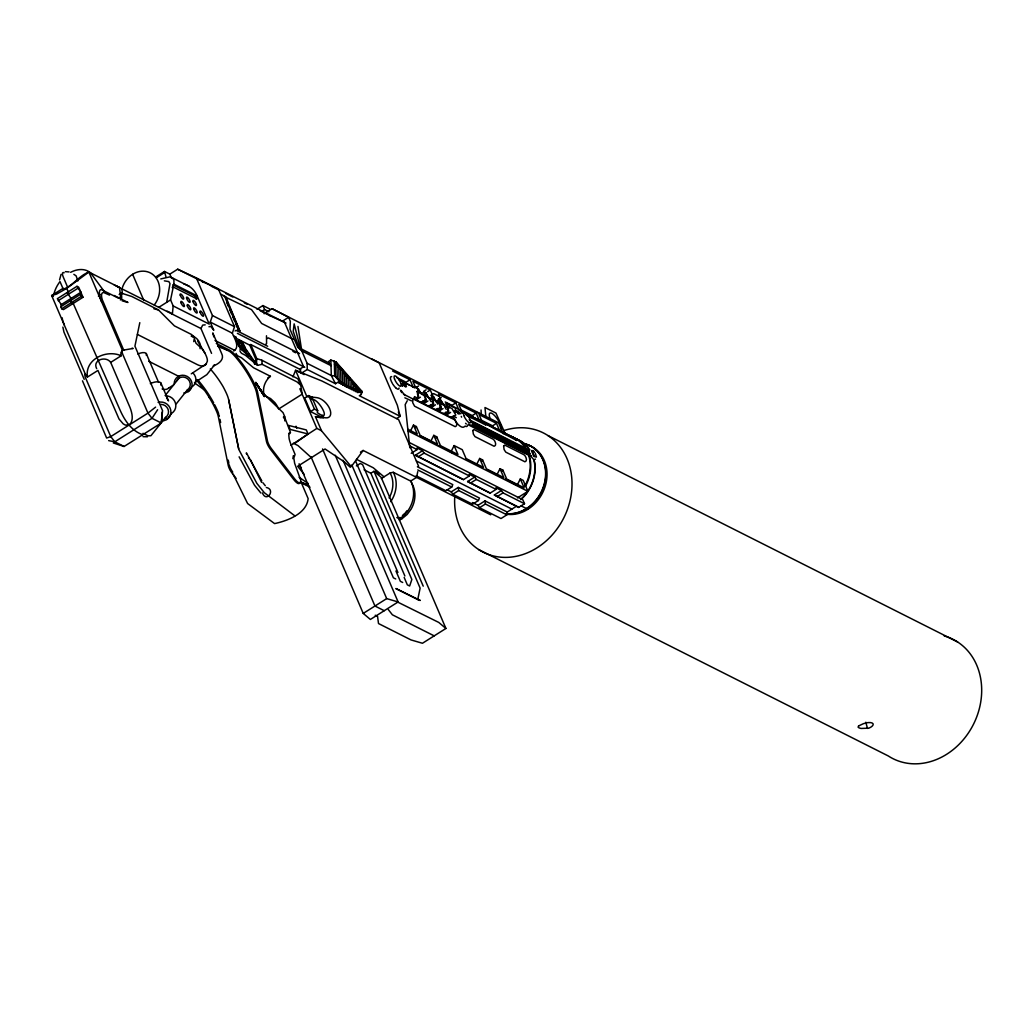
<?xml version="1.0" encoding="UTF-8"?>
<svg xmlns="http://www.w3.org/2000/svg" width="1033" height="1033" viewBox="0 0 1033 1033"><rect width="100%" height="100%" fill="white"/><g stroke="black" fill="none" stroke-linecap="round" stroke-linejoin="round"><path stroke-width="1.5" d="M425.622 399.823L421.348 402.521L416.118 399.887L418.585 396.491L417.384 391.249L417.539 394.606M433.176 403.619L428.889 406.318L423.659 403.683L426.125 400.288L424.925 395.045L425.415 399.939L425.777 399.035M440.717 407.428L436.442 410.127L431.213 407.493L433.679 404.097L432.478 398.854L435.164 400.765M448.27 411.224L443.983 413.936L438.767 411.302L441.233 407.893L440.432 404.213L441.904 403.283M451.783 408.255L455.824 415.034L451.537 417.732L446.308 415.098L448.774 411.702L447.573 406.46L448.064 411.341L448.425 410.45M62.871 327.087L63.956 332.097L84.202 379.331M200.673 346.778C200.195 341.846 196.528 336.487 191.182 336.087L193.287 337.145M402.599 385.864L402.341 384.96M459.13 413.794L457.748 411.844L458.678 413.768M536.463 457.115L535.391 453.526M59.552 279.904L61.063 274.391M172.873 284.785L193.842 295.348L194.824 294.728A2.44 0.749 57.8 0 1 196.851 297.336A2.44 0.749 57.8 0 1 196.554 298.757L173.26 287.019L172.279 287.639L173.854 284.165L173.97 280.485L172.576 277.993L169.774 276.87L160.774 278.936M256.429 363.668L255.448 364.287L255.81 359.264L256.791 358.645L256.429 363.668L244.459 350.846L240.973 349.089A12.176 3.77 57.8 0 1 235.795 337.003L234.814 337.623L249.766 345.151L250.748 344.531L256.791 358.645L261.84 360.22L297.878 378.788L300.706 385.206L302.178 394.154L278.665 408.978A9.736 3.009 57.8 0 0 274.868 402.599L270.569 398.583L263.518 395.019M292.843 458.665L293.372 455.618M261.84 360.22L262.162 364.339L297.013 381.9L300.706 385.206M162.258 412.077L161.303 423.001L124.089 446.476L113.294 442.976M173.26 287.019L170.574 299.893L173.17 305.936L172.369 314.122A25.618 21.667 -63.3 0 0 167.049 311.178M472.404 502.554L477.943 505.344L479.519 507.719L501.005 518.54L506.88 514.834L507.229 512.058L516.552 506.17L518.631 507.423L524.506 503.717L522.775 499.688L408.758 442.227M193.752 341.626L194.269 338.54L195.973 343.188L199.369 346.365M467.717 425.067L467.587 425.557A7.218 2.802 68.6 0 1 465.07 426.022M131.772 348.366L133.167 348.431L122.41 350.316A7.308 2.26 57.8 0 0 122.914 354.681L147.951 413.123L152.006 418.313L161.303 423.001L162.555 410.643L134.923 346.158L139.804 322.658M396.84 517.494L399.513 518.85L399.81 517.417L402.134 518.592L407.17 514.434L411.16 509.062A24.443 20.673 -63.3 0 0 413.549 487.008L410.669 480.435M76.959 286.322L78.689 287.2L83.014 297.272L63.426 309.629L61.683 308.751L60.818 306.736L61.27 304.593L80.858 292.236L76.959 286.322L57.37 298.679L61.27 304.593M83.014 297.272L81.271 296.394L80.406 294.379L80.858 292.236M165.913 276.715L164.492 271.459L169.825 274.145L171.62 278.316M166.726 302.075L169.993 283.636L168.857 281.596L164.35 280.847M417.758 471.642L416.57 477.362L410.695 481.081A26.884 22.739 -63.3 0 1 399.513 518.85M417.745 599.553L395.871 588.539L420.237 600.457L417.745 599.553L420.121 588.113L370.886 473.243L364.12 469.834M211.558 353.376L200.97 328.533L202.7 325.085L205.205 324.853M246.409 453.849L246.383 452.828L261.827 480.939M396.659 418.546L400.184 416.325L359.303 395.729L361.253 394.49L361.757 391.081L336.164 362.066L330.87 360.039L328.907 361.279L328.959 362.88L331.025 365.656L301.791 350.923L297.672 347.127L290.015 329.269L290.338 321.302L288.62 317.273L272.079 308.699L264.099 313.735M208.976 326.751L210.68 326.351L213.792 330.276L210.267 322.064L212.462 315.556L196.322 277.903L177.663 269.2L169.825 274.145M233.755 351.013C240.444 347.062 234.104 337.946 232.335 333.181L234.517 326.673L218.389 289.02L201.164 280.989L204.043 282.5M361.757 391.081L361.253 394.49M101.57 301.688L100.201 297.969A20.789 6.43 57.8 0 1 100.343 289.847L101.273 289.563L118.498 298.188A14.32 4.429 57.8 0 0 120.409 294.831L119.492 287.484L88.864 272.053C78.934 275.695 73.098 285.676 63.271 289.227L63.504 288.633M431.097 440.665L433.795 435.345L437.618 444.255L420.199 435.474L416.376 426.564L413.471 425.105L410.772 430.425M415.937 427.675L416.376 426.564M436.262 437.915L436.701 436.804L433.795 435.345M476.975 463.778L479.674 458.458L483.496 467.368L466.077 458.587L462.255 449.678L454.12 445.585L451.421 450.904L452.467 453.332M482.127 461.028L482.579 459.917L479.674 458.458M517.623 484.257L520.322 478.938L524.144 487.847L506.725 479.067L502.903 470.157L499.998 468.698L497.299 474.018M502.451 471.268L502.903 470.157M292.946 376.851L295.593 370.292L321.973 381.022L398.622 419.643L418.636 466.335M417.874 396.13L418.236 395.226M433.331 402.831L432.969 403.735L432.31 400.688M464.566 426.642C461.635 429.586 455.101 422.006 454.546 418.662L451.253 416.996L451.537 417.732M416.131 475.774L445.856 490.752L451.731 487.047L452.79 484.632L417.397 466.8M451.227 491.876L452.803 494.252L472.546 504.207L478.421 500.501L479.493 498.087L458.316 487.408L451.227 491.876L447.095 489.797M528.315 449.91L529.839 449.833L527.773 447.173A36.529 30.887 -63.3 0 0 514.357 438.418M411.508 400.869L404.859 397.795M407.26 400.752L405.181 404.626L409.817 447.78M535.481 459.104L533.816 459.698L530.936 456.354L469.137 425.222M157.61 409.739L152.006 418.313L114.792 441.801L108.646 440.626M412.851 399.151L412.696 402.638L414.595 406.201L455.243 426.681C458.2 426.048 456.25 420.805 454.275 419.618L413.626 399.138M490.688 514.808L363.151 450.453L351.272 466.645L321.495 430.748L315.452 416.648L325.576 417.823A12.176 6.624 48.5 0 0 329.682 408.719A12.176 6.624 48.5 0 0 316.937 397.666L306.814 396.491L295.593 370.292L304.141 374.605M178.347 376.167L179.071 378.052L165.203 395.484M160.774 404.381A7.308 6.908 38.5 0 1 165.461 417.461L150.921 435.732L147.926 435.797L142.993 433.305M176.333 403.774L187.231 390.074A7.308 6.908 38.5 0 0 187.774 378.93A7.308 6.908 38.5 0 0 176.682 380.712M191.118 387.969L188.251 391.584L187.231 390.074M206.277 363.9L191.26 373.83M481.055 409.985L481.249 414.814M122.41 350.316L120.874 352.653L121.184 355.765L110.673 362.402C106.025 355.546 92.092 359.91 96.689 368.678M236.028 353.415A2.44 0.749 57.8 0 0 238.055 356.023L241.541 357.78L253.576 367.787L270.414 376.27C264.926 380.841 262.02 388.615 264.28 395.536M291.022 445.223L316.86 428.411L321.495 430.748M155.596 407.131L147.951 413.123L110.751 436.597L106.631 438.031L82.472 380.828M295.528 442.873L308.041 433.976L306.31 429.935L288.465 425.389L290.183 429.418L308.041 433.976M233.174 474.199L247.623 503.536L274.584 523.602C287.51 520.839 306.62 513.724 308.144 498.616L301.313 482.682M173.583 384.986L169.102 387.801M63.103 288.297L51.65 295.528L84.848 372.99M58.235 300.693L77.811 288.336M60.818 306.736L80.406 294.379M61.683 308.751L81.271 296.394M119.169 294.457L121.274 293.127L131.785 296.484L158.488 309.952L174.422 325.873L191.26 334.356L194.398 336.9M164.492 271.459L156.667 276.405L156.396 277.709L164.221 272.764M158.733 307.369L170.574 299.893M124.089 446.476L114.792 441.801L110.751 436.597L85.7 378.155A7.308 2.26 57.8 0 1 85.197 373.791L87.431 377.058L97.941 370.434L119.04 419.024L123.211 423.866L125.419 425.105L129.357 424.86C134.032 420.47 132.069 413.006 130.106 407.738L110.673 362.402M225.865 297.297L251.548 309.68L261.659 323.471L293.333 339.431M257.049 309.254L262.924 305.548L269.897 309.061M262.046 311.23L264.655 309.577L268.903 311.721M235.111 330.96L236.092 330.34L267.676 346.262M269.987 315.724L282.254 321.289L288.62 317.273M239.992 349.709L240.973 349.089M243.478 351.465L244.459 350.846M194.475 382.752L206.845 374.63L214.49 365.011L213.276 365.914C218.454 364.12 224.871 359.51 221.604 353.467L212.798 332.923L213.805 336.9M265.597 344.338L266.579 343.731L266.488 335.777M251.807 359.781L255.448 363.706L252.775 360.026M254.221 363.668L255.203 363.048M267.805 377.923L270.414 376.27M338.734 381.9L340.412 381.758L339.405 381.254L335.493 383.734L307.266 369.517L301.391 373.223L299.673 369.194L303.586 366.715L284.579 322.386L282.254 321.289M334.46 364.223L336.422 362.983L361.795 392.54M312.056 399.487C318.332 397.963 332.51 423.168 318.074 413.148A6.095 2.647 -23.2 0 1 317.712 410.734L311.901 397.201L308.673 395.574L304.748 398.041L310.559 411.573L321.573 417.138L322.296 415.395M284.85 420.922L284.359 416.48L283.378 417.1L284.256 418.262M338.036 367.128L340.58 367.709L340.98 382.055L339.018 383.282L342.801 382.972L342.44 369.827L339.896 369.233M342.801 382.972L340.851 384.211L344.635 383.889L344.312 371.932M342.646 383.94L342.672 385.128L344.635 383.889M343.615 373.455L346.171 374.036L346.455 384.818L344.506 386.045L348.289 385.735L348.031 376.154L345.474 375.56M346.3 385.787L346.326 386.975L348.289 385.735M310.559 411.573L314.471 409.107L317.712 410.734M347.346 377.678L349.89 378.259L350.122 386.652L348.16 387.891L351.943 387.582L351.749 380.364L349.206 379.782M351.943 387.582L349.98 388.808L353.777 388.498L353.609 382.468M353.777 388.498L351.814 389.738L355.597 389.415L355.468 384.586L352.924 384.005M355.597 389.415L353.648 390.655L357.431 390.345L357.328 386.691L354.784 386.11M357.431 390.345L355.468 391.572L359.252 391.262L359.187 388.795L356.643 388.214M359.252 391.262L357.302 392.501L361.085 392.178M321.573 417.138L323.536 415.899M402.173 384.689L401.463 383.94L402.431 383.32L405.504 384.896L406.486 386.704L401.811 383.579L402.095 384.883M413.252 387.401L409.985 379.77L406.059 382.236L396.685 377.51M402.315 385.955L403.296 385.335M401.463 383.94L404.355 385.399L405.336 384.78M415.976 387.62L418.559 385.98M417.784 392.798L419.256 391.869M423.53 391.417L426.113 389.79M421.128 393.689L422.6 392.76M427.688 391.649L430.296 390.009L432.491 395.097M423.453 394.864L424.925 393.935M416.118 399.887L420.392 397.189M424.279 396.065L423.904 391.765M425.338 396.595L426.81 395.678M427.61 396.956L424.925 395.045M431.071 395.226L433.653 393.599L438.883 396.233M432.478 397.744L431.006 398.661L428.682 397.498L425.867 392.785L423.995 391.894M423.659 403.683L427.946 400.985M432.892 400.404L434.351 399.474M438.625 399.022L441.207 397.395M437.695 400.365L436.236 401.295L438.547 402.47L440.019 401.54M360.452 452.144L363.151 450.453M431.213 407.493L435.5 404.794M440.019 402.65L440.51 407.544L439.529 402.96L442.718 404.562M439.864 403.361L438.392 399.1L439.012 399.371L439.864 403.361L436.688 401.76M443.777 405.104L445.249 404.174M446.101 406.266L447.573 405.349M438.767 411.302L443.041 408.59M446.915 407.48L446.837 404.51M458.587 409.249L455.85 402.883L451.938 405.349L445.236 401.979M356.372 465.922L360.285 463.455L362.609 464.63L411.844 579.5L409.649 585.995L407.338 584.833L404.161 577.434M447.986 408.009L449.458 407.079M446.308 415.098L450.595 412.399M455.566 410.088L454.585 410.708L457.49 412.167L458.471 411.547L459.569 413.574L456.263 411.999L455.282 410.178L458.471 411.547M456.431 412.102L455.101 412.438M370.886 473.243L373.985 471.293L381.138 477.323L445.92 628.464L422.458 643.262L411.031 639.931L378.504 623.545L377.561 616.391L375.237 615.229M411.224 453.306L417.1 449.587L416.958 447.935L422.484 450.724L424.059 453.1L469.356 475.929L463.481 479.635L415.395 455.204L422.484 450.724M460.201 409.52L472.262 415.589L476.174 413.123L479.454 420.767M381.319 478.524L390.151 472.946L393.276 472.301L410.695 481.081M418.184 456.806L424.059 453.1M480.526 419.76L492.586 425.828L496.499 423.362L499.778 431.006M467.639 481.52L474.728 477.052L476.316 479.428L496.06 489.384L490.171 493.09L467.639 481.52L490.171 493.09M452.803 494.252L458.678 490.546L478.421 500.501M470.441 483.134L476.316 479.428M528.341 450.311L529.025 449.884L469.189 419.734M472.598 423.582L529.361 451.628L471.681 422.562M472.055 424.886L530.213 453.642L472.546 424.576M530.936 456.354L531.621 455.927L468.401 424.072M477.943 505.344L485.019 500.876L507.229 512.058M518.631 507.423L494.355 494.988L501.444 490.507L503.019 492.883L524.506 503.717M479.519 507.719L485.394 504.014L506.88 514.834M497.144 496.602L503.019 492.883M517.456 497.919L527.902 491.334L523.227 480.397L520.322 478.938M299.079 463.765L363.229 613.421L386.691 598.611L398.118 601.955L335.247 455.256M398.118 601.955L370.382 619.451L363.229 613.421M267.315 338.488L268.296 337.868L299.531 353.609M436.442 410.127L436.158 409.391L437.94 408.409L440.497 409.701M399.345 520.103L402.134 518.592M535.21 456.999L534.565 456.405M288.672 433.369L289.524 433.15M239.953 350.949A2.44 0.749 57.8 0 0 241.98 353.544L245.454 355.3L257.488 365.32L262.162 364.339M216.284 343.473L229.068 349.903A20.699 6.405 57.8 0 1 236.57 356.45L239.798 360.414A40.726 12.603 57.8 0 1 254.557 384.082L256.623 383.811L262.485 393.328M461.48 412.645L461.351 412.658A7.308 2.26 57.8 0 0 460.731 413.846M65.363 271.64L69.082 271.911M334.963 363.371L336.861 363.5L337.262 378.207M339.805 382.145L340.98 382.055M342.672 385.128L346.455 384.818M346.326 386.975L350.122 386.652M147.435 436.791L143.006 436.649M339.405 381.254L334.705 375.922L331.296 375.521L307.111 363.332L301.791 350.923M266.346 487.486C276.018 489.435 266.514 503.316 262.434 492.922M114.276 285.005L119.492 287.484M116.6 286.18L200.97 328.533M315.452 416.648L321.173 417.939M336.177 365.023L338.721 365.605L339.134 380.312M358.503 390.332L361.046 390.913M333.711 361.473L336.164 362.066M153.904 308.79L158.488 309.952M122.114 300.81L127.976 302.475L114.108 295.49M402.431 383.32L403.09 385.554L402.276 385.141M457.49 412.167L457.813 413.678M254.828 363.978L254.699 362.803M299.609 483.199A8.897 2.75 57.8 0 1 293.721 479.544L270.452 449.303A8.354 2.583 57.8 0 1 266.437 441.349L256.571 392.772A17.509 5.423 57.8 0 0 254.789 387.336L254.376 386.419A40.726 12.603 57.8 0 0 238.817 361.034L235.589 357.069A20.699 6.405 57.8 0 0 228.086 350.523L217.576 346.223M121.184 355.765C106.593 349.167 84.538 359.161 87.431 377.058M301.416 482.217L306.93 484.49M73.86 274.326L76.119 275.863L77.875 280.963M300.267 481.92L308.854 485.717M418.546 389.067L417.616 388.628L420.392 393.289M416.441 388.098L418.326 388.976L421.58 394.154L424.77 395.755M426.1 392.876L425.157 392.424L427.946 397.098M433.653 396.672L432.711 396.233L434.803 399.732M431.549 395.704L433.421 396.595L437.927 404.265M439.09 399.5L440.975 400.391L443.08 403.929M179.406 376.683L148.752 361.266M547.981 435.577L957.656 642.01M272.079 308.699L379.201 362.919L397.343 405.246L400.184 416.325L398.325 411.999M371.957 359.019L498.539 422.807L503.226 433.744M477.13 412.451L481.249 414.517M392.553 370.989L409.985 379.77M430.296 390.009L412.877 381.229L415.615 387.595M455.85 402.883L438.431 394.102L440.613 399.19M476.174 413.123L458.755 404.342L462.577 413.252M496.499 423.362L479.08 414.582L482.902 423.491M414.323 386.407L417.009 387.749M446.553 403.18L460.473 410.191M398.932 379.718L414.685 387.659M446.204 403.541L456.224 408.59M459.091 410.036L513.517 437.463M401.824 381.28L408.836 384.818M411.638 386.226L414.44 387.633M196.322 277.903L286.038 323.109M461.751 411.896L471.345 416.764M480.732 421.464L491.94 427.262M177.663 269.2L199.731 280.317M211.236 286.115L218.441 289.744M225.633 293.372L232.825 297M244.343 302.798L247.223 304.257M260.187 310.778L270.259 315.853M466.257 415.253L485.975 425.028L482.346 421.903L460.382 410.811L461.338 411.612M417.384 391.249L420.56 392.85L416.893 391.546M447.573 406.46L450.75 408.061M439.529 402.96L441.659 404.032M447.082 406.77L449.2 407.828M429.134 397.95L432.31 399.551L431.458 395.574M447.405 407.17L444.229 405.569L440.265 400.029L443.041 404.704M436.197 402.069L438.315 403.141M220.546 294.069L224.613 296.109L238.804 330.676L235.744 323.549M224.122 296.419L225.775 296.703L239.966 331.27L229.558 306.995M475.038 423.453L509.011 440.575M511.839 441.995L525.991 449.123L525.539 448.245A36.529 30.887 -63.3 0 0 509.708 436.081M417.861 398.286L414.543 396.62L413.949 399.474L403.49 394.206M422.846 400.804L425.402 402.095M430.387 404.6L432.956 405.892M445.481 412.206L448.051 413.497M453.035 416.015L456.354 417.681M413.923 398.196L416.118 399.293M423.672 403.102L421.064 401.785L421.348 402.521M431.213 406.899L428.605 405.595L428.889 406.318M436.158 409.391L438.767 410.708M446.308 414.504L443.712 413.2L443.983 413.936M172.576 277.993L189.349 286.438M336.422 362.983L335.028 362.286L335.402 376.089L340.412 381.758M173.854 284.165L197.148 295.903L209.234 324.117L173.17 305.936M297.672 347.127L301.507 349.244L297.956 326.441M328.959 362.88L300.383 348.483L294.147 323.871L293.23 331.425L299.015 347.798M292.881 351.375L295.709 352.808M212.462 315.556L234.517 326.673M237.383 333.362L304.761 367.309M210.267 322.064L232.335 333.181M233.471 335.828L235.795 337.003M250.748 344.531L300.887 369.801M407.945 429.302L417.293 434.015L413.471 425.105M420.147 435.939L429.496 440.639M439.141 445.507L450.904 452.015M466.025 459.052L475.903 464.179M487.679 469.963L494.368 473.321M505.344 478.86L516.823 484.994M408.177 431.006L527.902 491.334M214.993 340.451L234.736 350.394M218.144 345.513L228.086 350.523M474.728 477.052L469.214 474.276L469.356 475.929M501.444 490.507L495.905 487.718L496.06 489.384M410.166 446.101L417.1 449.587M109.55 295.115L103.713 292.52A17.109 5.294 57.8 0 0 102.241 299.622L123.805 350.381L122.062 349.503L88.864 272.053L66.745 288.336L56.686 294.056L51.65 295.528L53.393 296.406M521.213 505.912L527.902 509.282M415.395 455.204L463.481 479.635M494.355 494.988L516.552 506.17M416.402 461.002L511.89 509.114M417.758 469.938L451.731 487.047M137.389 334.421L196.619 364.262A44.238 13.687 57.8 0 0 206.045 364.262L207.336 361.266A10.963 3.396 57.8 0 0 201.835 348.444M73.227 303.457L71.484 302.579L70.618 300.564L71.057 298.421L67.158 292.507M356.437 459.298L373.275 467.781L384.018 476.82M293.359 443.234L297.995 445.585L311.372 457.645M478.641 549.556L888.315 755.975A66.783 56.466 -63.3 0 0 974.481 722.209A66.783 56.466 -63.3 0 0 944.214 635.941M301.584 482.94L310.029 487.202M142.696 434.738C131.462 430.826 124.554 420.354 119.957 409.856L73.072 303.108M395.716 578.971L393.392 577.809L343.008 460.253M402.689 582.483L400.365 581.321L395.936 570.965M396.775 601.632L438.767 622.434L445.92 628.464M384.25 610.697L374.953 606.022L310.985 456.754M434.183 635.863L392.385 614.803L388.331 609.599M300.435 349.18L301.649 349.813M404.355 385.399L405.465 386.949M495.698 474.005L496.499 474.754M299.144 477.311L308.234 483.547M493.542 428.204L516.758 440.536L513.13 437.411L491.153 426.319L493.542 428.204L492.586 425.828M461.996 412.128L462.758 412.709M294.831 515.841L264.28 492.664L256.83 483.328L238.855 449.575L228.68 399.836A17.509 5.423 57.8 0 0 226.886 394.386L226.485 393.47A40.726 12.603 57.8 0 0 223.025 386.523A36.749 11.376 57.8 0 0 210.293 368.975M239.114 456.818L254.518 485.239L260.884 493.038M204.469 389.97L194.966 383.204A2.44 0.749 57.8 0 1 194.643 382.985M375.508 471.28L379.085 474.302M298.924 465.599L301.391 467.665M466.348 424.021L466.128 423.827A7.308 2.26 57.8 0 1 465.573 423.272M396.001 388.008L396.323 388.292A7.308 2.26 57.8 0 0 399.061 387.982M350.29 467.252L344.351 461.893L325.072 448.993L297.659 466.296L304.361 474.599M248.436 457.851L249.237 458.652M263.557 393.78L283.042 412.658L284.772 416.686M248.785 356.359L243.259 350.962A6.095 1.885 57.8 0 1 237.745 343.214A6.095 1.885 57.8 0 1 240.689 342.297M265.313 485.742L262.924 482.747M166.584 397.86L168.547 400.894L160.877 383.011M533.26 450.543L534.745 452.441M471.616 417.022L472.171 417.745M265.468 395.988L261.452 391.21L265.171 395.962M401.036 390.422L405.026 395.549M265.094 395.82L259.399 388.356L264.603 395.962M236.144 478.434L232.27 473.398A8.354 2.583 57.8 0 1 228.241 465.444L218.376 416.867A17.509 5.423 57.8 0 0 216.594 411.431L215.393 408.797A40.726 12.603 57.8 0 0 200.622 385.128L197.406 381.177A20.699 6.405 57.8 0 0 196.593 380.26M103.804 290.841L90.607 272.932A25.618 18.039 -51.1 0 0 70.631 272.312M244.498 347.075L255.022 362.247M244.008 347.385L246.642 351.181M248.385 353.712L251.019 357.495M264.551 395.846L258.431 386.871L264.138 395.691M165.461 417.461L166.817 419.463L171.762 413.252A9.749 9.22 38.5 0 0 165.512 395.82M264.086 395.574L257.501 385.348L263.338 394.761M256.623 383.811L261.414 391.791L255.81 382.275L261.233 391.442M197.729 341.174L204.934 353.183M444.719 406.795L446.243 409.339M428.863 397.925L431.135 401.734M262.782 394.051L264.345 396.672M400.442 390.267L401.721 392.605M526.572 449.42L526.12 448.529A36.529 30.887 -63.3 0 0 510.289 436.378M335.493 383.734L331.296 375.521L330.87 360.039M229.21 464.811L229.223 464.837A8.354 2.583 57.8 0 0 231.857 470.79M250.399 459.659L261.581 482.372M529.735 453.952L528.87 451.938M254.557 384.082L255.771 386.716A17.509 5.423 57.8 0 1 257.553 392.153L267.418 440.729A8.354 2.583 57.8 0 0 271.434 448.684L294.702 478.925A8.897 2.75 57.8 0 0 300.164 482.94A8.897 2.75 57.8 0 0 299.596 477.026L294.637 463.275L293.824 458.045L295.089 454.43L291.745 446.372A24.43 7.554 57.8 0 1 289.111 438.534L288.775 434.738L290.505 432.543L284.359 416.48M390.151 472.946L391.481 475.877A24.443 20.673 -63.3 0 1 389.092 497.945M531.969 450.453L534.448 456.199M531.479 450.762L533.958 456.509M505.641 434.609L495.93 413.032L484.968 407.506L485.872 416.661M499.998 468.698L503.82 477.608L486.401 468.827L482.579 459.917M472.262 415.589L473.127 417.629M454.12 445.585L457.942 454.494L440.523 445.714L436.701 436.804M373.985 471.293L423.22 586.163M355.649 461.118L404.871 575.988M351.827 464.966L397.912 572.476M308.673 395.574L314.471 409.107M299.867 388.77L316.86 428.411M262.924 305.548L264.655 309.577M322.541 448.955L386.691 598.611M249.766 345.151L255.81 359.264M256.481 362.957L257.488 365.32M226.511 299.867L228.345 304.141M226.563 302.127L228.409 306.414M229.623 309.267L231.457 313.554M232.683 316.408L234.517 320.682M208.743 396.44L209.286 397.705M132.624 274.287L143.819 300.409M146.26 353.57L158.604 382.365M68.643 292.765L66.745 288.336L67.623 287.2L63.271 277.064A7.308 2.26 57.8 0 1 64.162 272.764M63.271 289.227L59.991 281.57A25.618 18.039 -51.1 0 0 53.884 294.211M64.356 325.163L62.987 321.457A20.789 6.43 57.8 0 1 62.2 317.802M529.167 455.463L529.503 456.431A36.529 30.887 -63.3 0 1 525.397 486.388M528.586 455.179L528.922 456.134A36.529 30.887 -63.3 0 1 524.816 486.104M238.675 448.981L228.68 399.836M199.86 347.23L200.182 348.728M534.1 459.775L534.771 462.965A36.529 30.887 -63.3 0 1 520.89 499.598M533.816 459.698L534.474 462.823A36.529 30.887 -63.3 0 1 520.606 499.456M219.99 419.385L220.636 422.523M228.254 460.111L228.887 463.236M121.804 288.659L122.436 293.708L121.274 293.127L121.662 296.161A16.438 5.088 57.8 0 1 120.332 299.944M485.019 500.876L485.394 504.014M458.316 487.408L458.678 490.546M334.292 361.124L334.705 375.922M307.111 363.332L307.266 369.517M323.316 415.886L323.329 417.19A9.09 2.815 57.8 0 1 322.955 418.003M867.591 728.459A66.783 56.466 -63.3 0 1 865.848 722.222M504.336 430.412A66.783 56.466 -63.3 0 1 571.856 479.118A66.783 56.466 -63.3 0 1 513.001 556.852A66.783 56.466 -63.3 0 1 454.817 495.814M406.989 510.702A24.443 20.673 -63.3 0 1 405.595 512.445M404.846 513.259A24.443 20.673 -63.3 0 1 402.431 515.519M393.276 472.301A26.884 22.739 -63.3 0 1 390.706 501.689M122.436 287.471A21.913 18.529 -63.3 0 1 150.728 273.112A21.913 18.529 -63.3 0 1 154.317 304.929M296.006 426.203A9.736 3.009 57.8 0 1 296.742 428.204M311.734 399.19A6.095 2.647 -23.2 0 1 311.901 397.201M183.848 283.959A27.349 23.126 -63.3 0 1 197.148 295.903M137.841 354.035A7.308 3.176 -23.2 0 1 146.312 355.313M98.471 296.329A17.109 5.294 57.8 0 1 100.55 294.508M193.842 295.348A2.44 0.749 57.8 0 1 195.444 297.13A2.44 0.749 57.8 0 1 196.141 299.208M150.327 383.605A9.142 3.977 -23.2 0 1 160.928 385.193M192.758 372.823A9.129 8.638 38.5 0 1 192.086 386.768M174.241 384.315A9.129 8.638 38.5 0 1 182.402 375.237A9.129 8.638 38.5 0 1 192.061 383.811A9.129 8.638 38.5 0 1 183.9 392.889M158.139 402.418A9.749 9.22 38.5 0 1 170.703 409.946A9.749 9.22 38.5 0 1 162.168 420.87M168.831 387.737A44.238 13.687 57.8 0 1 162.129 388.924M218.66 413.678A17.509 5.423 57.8 0 0 217.576 410.811L217.162 409.894A40.726 12.603 57.8 0 0 214.632 404.704M219.061 415.008A17.509 5.423 57.8 0 1 219.358 416.247M197.574 379.64A20.699 6.405 57.8 0 1 198.388 380.557L201.603 384.508A40.726 12.603 57.8 0 1 213.715 402.947M232.774 472.146A8.354 2.583 57.8 0 1 232.309 471.474M527.85 444.965A36.529 30.887 -63.3 0 1 545.359 485.807A36.529 30.887 -63.3 0 1 507.332 514.318M525.397 443.983A36.529 30.887 -63.3 0 1 544.404 484.464A36.529 30.887 -63.3 0 1 506.17 513.724M525.1 443.841A36.529 30.887 -63.3 0 1 544.326 483.547A36.529 30.887 -63.3 0 1 507.255 513.711M490.443 419.359A10.356 3.202 57.8 0 1 490.004 418.262L489.668 417.216A10.356 3.202 57.8 0 1 495.065 416.105A10.356 3.202 57.8 0 1 501.302 430.154M514.654 438.573A36.529 30.887 -63.3 0 1 528.057 447.328M461.583 417.164A7.308 2.26 57.8 0 1 461.286 416.389M395.781 387.827A7.308 2.26 57.8 0 1 395.226 387.272M394.658 386.639A7.308 2.26 57.8 0 1 393.005 384.418M392.488 383.605A7.308 2.26 57.8 0 1 390.99 376.658L391.313 376.619A7.308 2.26 57.8 0 1 391.701 376.683M472.856 430.503L473.334 434.041L474.986 436.623L494.148 446.282C497.105 445.649 495.156 440.42 493.18 439.219L474.018 429.56L472.856 430.503M503.639 446.011L504.104 449.549L505.77 452.131L524.932 461.79C527.876 461.157 525.939 455.927 523.951 454.727L504.788 445.068L503.639 446.011M858.617 725.941L858.1 727.077A7.438 2.105 -1.2 0 0 861.122 728.446L868.843 728.188A7.67 2.996 -15.5 0 0 872.072 722.971A7.67 2.996 -15.5 0 0 861.044 724.792L858.617 725.941M240.431 341.316L243.891 349.374L240.431 341.316M301.21 349.399L300.409 348.495L301.249 349.49M238.236 342.904A6.095 1.885 57.8 0 0 244.434 350.858A6.095 1.885 57.8 0 0 242.122 343.085A6.095 1.885 57.8 0 0 238.236 342.904M239.062 342.866A5.475 1.692 57.8 0 0 244.64 350.019A5.475 1.692 57.8 0 0 242.561 343.033A5.475 1.692 57.8 0 0 239.062 342.866M200.105 312.289A3.047 0.943 57.8 0 0 203.217 316.266A3.047 0.943 57.8 0 0 202.055 312.379A3.047 0.943 57.8 0 0 200.105 312.289M193.726 309.074A3.047 0.943 57.8 0 0 196.825 313.051A3.047 0.943 57.8 0 0 195.663 309.164A3.047 0.943 57.8 0 0 193.726 309.074M187.335 305.858A3.047 0.943 57.8 0 0 190.434 309.835A3.047 0.943 57.8 0 0 189.284 305.949A3.047 0.943 57.8 0 0 187.335 305.858M180.943 302.63A3.047 0.943 57.8 0 0 184.055 306.62A3.047 0.943 57.8 0 0 182.893 302.734A3.047 0.943 57.8 0 0 180.943 302.63M180.258 295.18A3.047 0.943 57.8 0 0 183.357 299.157A3.047 0.943 57.8 0 0 182.195 295.27A3.047 0.943 57.8 0 0 180.258 295.18M186.637 298.395A3.047 0.943 57.8 0 0 189.749 302.372A3.047 0.943 57.8 0 0 188.587 298.485A3.047 0.943 57.8 0 0 186.637 298.395M193.029 301.61A3.047 0.943 57.8 0 0 196.128 305.587A3.047 0.943 57.8 0 0 194.979 301.713A3.047 0.943 57.8 0 0 193.029 301.61M463.869 415.576A6.095 1.885 57.8 0 0 470.144 422.897A6.095 1.885 57.8 0 0 467.084 414.569A6.095 1.885 57.8 0 0 463.869 415.576M394.503 378.956A6.095 1.885 57.8 0 0 400.765 386.277A6.095 1.885 57.8 0 0 397.718 377.949A6.095 1.885 57.8 0 0 394.503 378.956"/></g></svg>
